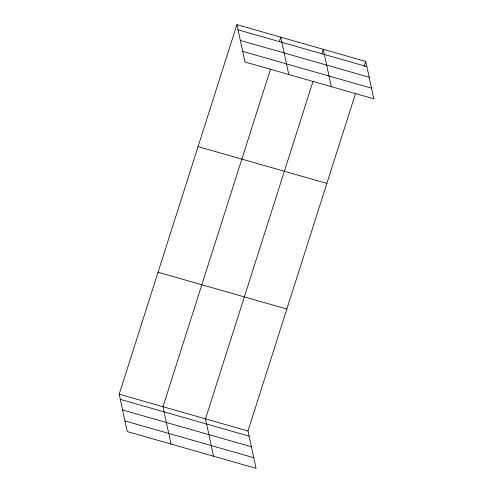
<?xml version="1.0" encoding="UTF-8"?>
<svg xmlns="http://www.w3.org/2000/svg" width="493" height="493" viewBox="0 0 493 493"><rect width="100%" height="100%" fill="white"/><g stroke="black" fill="none" stroke-linecap="round" stroke-linejoin="round"><path stroke-width="0.74" d="M355.564 93.387L247.997 430.993L256.07 468.35L127.256 431.554L119.183 394.197L236.93 24.65L365.744 61.446L373.817 98.803L245.003 62.007L236.93 24.65M270.546 69.1L162.98 406.707L171.053 444.064M279.34 41.517L280.727 37.16L288.799 74.517M313.055 81.246L205.489 418.853L213.561 456.204M321.849 53.663L323.235 49.306L331.308 86.663M364.124 66.53L365.744 61.446M238.045 29.814L366.86 66.61M240.344 40.438L369.158 77.235M242.71 51.383L371.525 88.179M198.069 146.6L326.884 183.396M158.037 272.247L286.852 309.043M119.183 394.197L247.997 430.993M120.298 399.361L249.113 436.157M122.597 409.985L251.412 446.781M124.963 420.93L253.778 457.726"/></g></svg>
